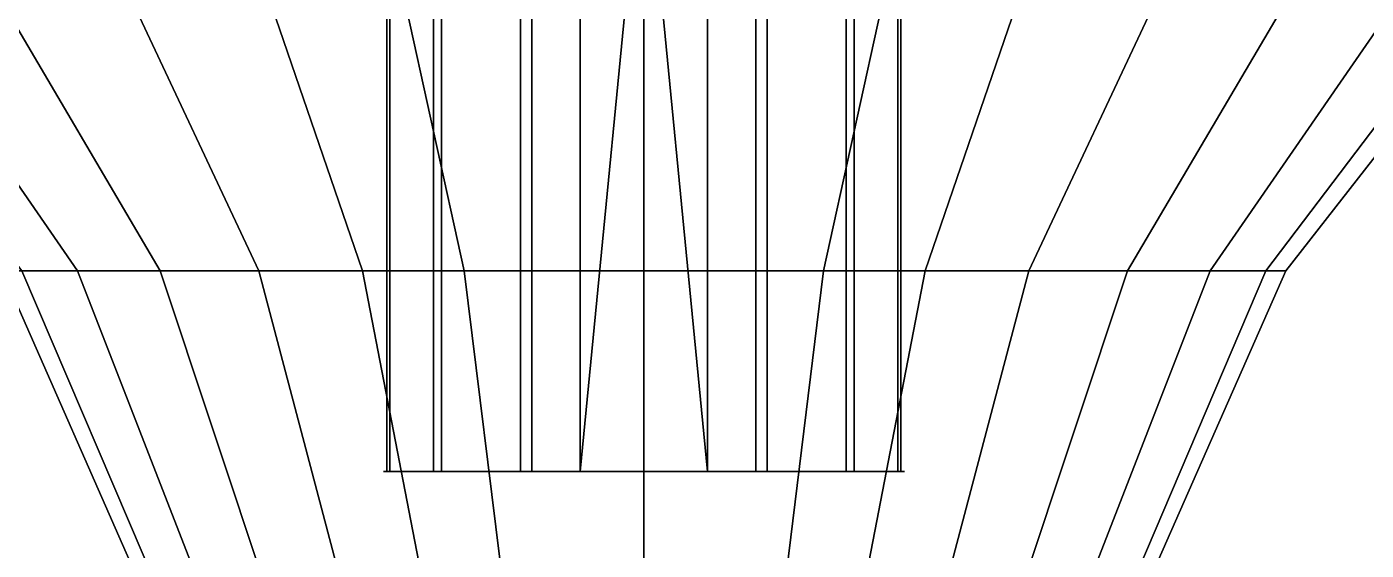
# Model space of a CAD drawing. Extents: x -16 to 16, y -20.9 to 0.1.
# Drawn here: x -4.24 to 4.96, y -10.41 to -6.81 of the extents above; entities that cross this region are included whole.
import ezdxf

# ---------------------------------------------------------------- set-up
doc = ezdxf.new("R2010")
doc.units = 0
doc.header["$MEASUREMENT"] = 0
doc.layers.add('PUXADOR', color=7, linetype='CONTINUOUS')

msp = doc.modelspace()

# ---------------------------------------------------------------- linework, layer by layer
at = {"layer": 'PUXADOR'}
for points in [[(-1.7654, -0.8681, 0.3512), (-1.7654, -9.8681, 0.3512), (-1.7461, -9.8681, -0.4374), (-1.7461, -0.8681, -0.4374)], [(-1.4458, -0.8681, 1.0723), (-1.4458, -9.8681, 1.0723), (-1.7654, -9.8681, 0.3512), (-1.7654, -0.8681, 0.3512)], [(-1.7461, -0.8681, -0.4374), (-1.7461, -9.8681, -0.4374), (-1.3914, -9.8681, -1.1419), (-1.3914, -0.8681, -1.1419)], [(-0.8485, -0.8681, 1.5875), (-0.8485, -9.8681, 1.5875), (-1.4458, -9.8681, 1.0723), (-1.4458, -0.8681, 1.0723)], [(-1.3914, -0.8681, -1.1419), (-1.3914, -9.8681, -1.1419), (-0.7696, -9.8681, -1.6272), (-0.7696, -0.8681, -1.6272)], [(-0.4374, -0.8681, 1.7461), (-0.4374, -9.8681, 1.7461), (-0.8485, -9.8681, 1.5875), (-0.8485, -0.8681, 1.5875)], [(-0.7696, -0.8681, -1.6272), (-0.7696, -9.8681, -1.6272), (0, -9.8681, -1.8), (0, -0.8681, -1.8)], [(-0.4374, -9.8681, 1.7461), (-0.4374, -0.8681, 1.7461), (0, -5.3681, 1.8)], [(0, -0.8681, -1.8), (0, -9.8681, -1.8), (0.7696, -9.8681, -1.6272), (0.7696, -0.8681, -1.6272)], [(0.4374, -9.8681, 1.7461), (0, -5.3681, 1.8), (0.4374, -0.8681, 1.7461)], [(0.8485, -0.8681, 1.5875), (0.8485, -9.8681, 1.5875), (0.4374, -9.8681, 1.7461), (0.4374, -0.8681, 1.7461)], [(0.7696, -0.8681, -1.6272), (0.7696, -9.8681, -1.6272), (1.3914, -9.8681, -1.1419), (1.3914, -0.8681, -1.1419)], [(1.4458, -0.8681, 1.0723), (1.4458, -9.8681, 1.0723), (0.8485, -9.8681, 1.5875), (0.8485, -0.8681, 1.5875)], [(1.3914, -0.8681, -1.1419), (1.3914, -9.8681, -1.1419), (1.7461, -9.8681, -0.4374), (1.7461, -0.8681, -0.4374)], [(1.7654, -0.8681, 0.3512), (1.7654, -9.8681, 0.3512), (1.4458, -9.8681, 1.0723), (1.4458, -0.8681, 1.0723)], [(1.7461, -0.8681, -0.4374), (1.7461, -9.8681, -0.4374), (1.7654, -9.8681, 0.3512), (1.7654, -0.8681, 0.3512)], [(0, -5.3681, 1.8), (0, -9.8681, 1.8), (-0.4374, -9.8681, 1.7461)], [(0, -5.3681, 1.8), (0.4374, -9.8681, 1.7461), (0, -9.8681, 1.8)], [(-4.2749, -8.4887, -1.0857), (-5.7133, -6.5915, -1.451), (-5.2012, -6.5915, -2.774), (-3.8917, -8.4887, -2.0756)], [(-3.8917, -8.4887, 2.0756), (-5.2012, -6.5915, 2.774), (-5.7133, -6.5915, 1.451), (-4.2749, -8.4887, 1.0857)], [(-3.8917, -8.4887, -2.0756), (-5.2012, -6.5915, -2.774), (-4.4412, -6.5915, -3.876), (-3.3231, -8.4887, -2.9001)], [(-3.3231, -8.4887, 2.9001), (-4.4412, -6.5915, 3.876), (-5.2012, -6.5915, 2.774), (-3.8917, -8.4887, 2.0756)], [(-3.3231, -8.4887, -2.9001), (-4.4412, -6.5915, -3.876), (-3.5368, -6.5915, -4.7158), (-2.6464, -8.4887, -3.5285)], [(-2.6464, -8.4887, 3.5285), (-3.5368, -6.5915, 4.7158), (-4.4412, -6.5915, 3.876), (-3.3231, -8.4887, 2.9001)], [(-2.6464, -8.4887, -3.5285), (-3.5368, -6.5915, -4.7158), (-2.5831, -6.5915, -5.2986), (-1.9327, -8.4887, -3.9646)], [(-1.9327, -8.4887, 3.9646), (-2.5831, -6.5915, 5.2986), (-3.5368, -6.5915, 4.7158), (-2.6464, -8.4887, 3.5285)], [(-1.9327, -8.4887, -3.9646), (-2.5831, -6.5915, -5.2986), (-1.6505, -6.5915, -5.6589), (-1.235, -8.4887, -4.2342)], [(-1.235, -8.4887, 4.2342), (-1.6505, -6.5915, 5.6589), (-2.5831, -6.5915, 5.2986), (-1.9327, -8.4887, 3.9646)], [(-1.235, -8.4887, -4.2342), (-1.6505, -6.5915, -5.6589), (0, -6.5915, -5.8947), (0, -8.4887, -4.4106)], [(0, -8.4887, 4.4106), (0, -6.5915, 5.8947), (-1.6505, -6.5915, 5.6589), (-1.235, -8.4887, 4.2342)], [(1.235, -8.4887, 4.2342), (1.6505, -6.5915, 5.6589), (0, -6.5915, 5.8947), (0, -8.4887, 4.4106)], [(0, -8.4887, -4.4106), (0, -6.5915, -5.8947), (1.6505, -6.5915, -5.6589), (1.235, -8.4887, -4.2342)], [(1.9327, -8.4887, 3.9646), (2.5831, -6.5915, 5.2986), (1.6505, -6.5915, 5.6589), (1.235, -8.4887, 4.2342)], [(1.235, -8.4887, -4.2342), (1.6505, -6.5915, -5.6589), (2.5831, -6.5915, -5.2986), (1.9327, -8.4887, -3.9646)], [(2.6464, -8.4887, 3.5285), (3.5368, -6.5915, 4.7158), (2.5831, -6.5915, 5.2986), (1.9327, -8.4887, 3.9646)], [(1.9327, -8.4887, -3.9646), (2.5831, -6.5915, -5.2986), (3.5368, -6.5915, -4.7158), (2.6464, -8.4887, -3.5285)], [(3.3231, -8.4887, 2.9001), (4.4412, -6.5915, 3.876), (3.5368, -6.5915, 4.7158), (2.6464, -8.4887, 3.5285)], [(2.6464, -8.4887, -3.5285), (3.5368, -6.5915, -4.7158), (4.4412, -6.5915, -3.876), (3.3231, -8.4887, -2.9001)], [(3.8917, -8.4887, 2.0756), (5.2012, -6.5915, 2.774), (4.4412, -6.5915, 3.876), (3.3231, -8.4887, 2.9001)], [(3.3231, -8.4887, -2.9001), (4.4412, -6.5915, -3.876), (5.2012, -6.5915, -2.774), (3.8917, -8.4887, -2.0756)], [(4.2749, -8.4887, 1.0857), (5.7133, -6.5915, 1.451), (5.2012, -6.5915, 2.774), (3.8917, -8.4887, 2.0756)], [(3.8917, -8.4887, -2.0756), (5.2012, -6.5915, -2.774), (5.7133, -6.5915, -1.451), (4.2749, -8.4887, -1.0857)], [(4.4106, -8.4887), (5.8947, -6.5915), (5.7133, -6.5915, 1.451), (4.2749, -8.4887, 1.0857)], [(4.2749, -8.4887, -1.0857), (5.7133, -6.5915, -1.451), (5.8947, -6.5915), (4.4106, -8.4887)], [(-3.4399, -10.6931), (-4.4106, -8.4887), (-4.2749, -8.4887, -1.0857), (-3.334, -10.6931, -0.8467)], [(-3.334, -10.6931, 0.8467), (-4.2749, -8.4887, 1.0857), (-4.4106, -8.4887), (-3.4399, -10.6931)], [(-3.334, -10.6931, -0.8467), (-4.2749, -8.4887, -1.0857), (-3.8917, -8.4887, -2.0756), (-3.0352, -10.6931, -1.6188)], [(-3.0352, -10.6931, 1.6188), (-3.8917, -8.4887, 2.0756), (-4.2749, -8.4887, 1.0857), (-3.334, -10.6931, 0.8467)], [(-3.0352, -10.6931, -1.6188), (-3.8917, -8.4887, -2.0756), (-3.3231, -8.4887, -2.9001), (-2.5917, -10.6931, -2.2618)], [(-2.5917, -10.6931, 2.2618), (-3.3231, -8.4887, 2.9001), (-3.8917, -8.4887, 2.0756), (-3.0352, -10.6931, 1.6188)], [(-2.5917, -10.6931, -2.2618), (-3.3231, -8.4887, -2.9001), (-2.6464, -8.4887, -3.5285), (-2.0639, -10.6931, -2.7519)], [(-2.0639, -10.6931, 2.7519), (-2.6464, -8.4887, 3.5285), (-3.3231, -8.4887, 2.9001), (-2.5917, -10.6931, 2.2618)], [(-2.0639, -10.6931, -2.7519), (-2.6464, -8.4887, -3.5285), (-1.9327, -8.4887, -3.9646), (-1.5074, -10.6931, -3.092)], [(-1.5074, -10.6931, 3.092), (-1.9327, -8.4887, 3.9646), (-2.6464, -8.4887, 3.5285), (-2.0639, -10.6931, 2.7519)], [(-1.5074, -10.6931, -3.092), (-1.9327, -8.4887, -3.9646), (-1.235, -8.4887, -4.2342), (-0.9632, -10.6931, -3.3023)], [(-0.9632, -10.6931, 3.3023), (-1.235, -8.4887, 4.2342), (-1.9327, -8.4887, 3.9646), (-1.5074, -10.6931, 3.092)], [(-0.9632, -10.6931, -3.3023), (-1.235, -8.4887, -4.2342), (0, -8.4887, -4.4106), (0, -10.6931, -3.4399)], [(0, -10.6931, 3.4399), (0, -8.4887, 4.4106), (-1.235, -8.4887, 4.2342), (-0.9632, -10.6931, 3.3023)], [(0.9632, -10.6931, 3.3023), (1.235, -8.4887, 4.2342), (0, -8.4887, 4.4106), (0, -10.6931, 3.4399)], [(0, -10.6931, -3.4399), (0, -8.4887, -4.4106), (1.235, -8.4887, -4.2342), (0.9632, -10.6931, -3.3023)], [(1.5074, -10.6931, 3.092), (1.9327, -8.4887, 3.9646), (1.235, -8.4887, 4.2342), (0.9632, -10.6931, 3.3023)], [(0.9632, -10.6931, -3.3023), (1.235, -8.4887, -4.2342), (1.9327, -8.4887, -3.9646), (1.5074, -10.6931, -3.092)], [(2.0639, -10.6931, 2.7519), (2.6464, -8.4887, 3.5285), (1.9327, -8.4887, 3.9646), (1.5074, -10.6931, 3.092)], [(1.5074, -10.6931, -3.092), (1.9327, -8.4887, -3.9646), (2.6464, -8.4887, -3.5285), (2.0639, -10.6931, -2.7519)], [(2.5917, -10.6931, 2.2618), (3.3231, -8.4887, 2.9001), (2.6464, -8.4887, 3.5285), (2.0639, -10.6931, 2.7519)], [(2.0639, -10.6931, -2.7519), (2.6464, -8.4887, -3.5285), (3.3231, -8.4887, -2.9001), (2.5917, -10.6931, -2.2618)], [(3.0352, -10.6931, 1.6188), (3.8917, -8.4887, 2.0756), (3.3231, -8.4887, 2.9001), (2.5917, -10.6931, 2.2618)], [(2.5917, -10.6931, -2.2618), (3.3231, -8.4887, -2.9001), (3.8917, -8.4887, -2.0756), (3.0352, -10.6931, -1.6188)], [(3.334, -10.6931, 0.8467), (4.2749, -8.4887, 1.0857), (3.8917, -8.4887, 2.0756), (3.0352, -10.6931, 1.6188)], [(3.0352, -10.6931, -1.6188), (3.8917, -8.4887, -2.0756), (4.2749, -8.4887, -1.0857), (3.334, -10.6931, -0.8467)], [(3.4399, -10.6931), (4.4106, -8.4887), (4.2749, -8.4887, 1.0857), (3.334, -10.6931, 0.8467)], [(3.334, -10.6931, -0.8467), (4.2749, -8.4887, -1.0857), (4.4106, -8.4887), (3.4399, -10.6931)], [(-1.3011, -9.8681, 0.2602), (-1.7901, -9.8681, 0.1882), (-1.7119, -9.8681, 0.5562)], [(-1.3011, -9.8681, -0.2602), (-1.7901, -9.8681, 0.1882), (-1.3011, -9.8681, 0.2602)], [(-1.7901, -9.8681, -0.1882), (-1.3011, -9.8681, -0.2602), (-1.7119, -9.8681, -0.5562)], [(-1.3011, -9.8681, -0.2602), (-1.7901, -9.8681, -0.1882), (-1.7901, -9.8681, 0.1882)], [(-1.7119, -9.8681, 0.5562), (-1.3011, -9.8681, 0.7807), (-1.3011, -9.8681, 0.2602)], [(-1.3011, -9.8681, 0.7807), (-1.7119, -9.8681, 0.5562), (-1.5588, -9.8681, 0.9)], [(-1.7119, -9.8681, -0.5562), (-1.3011, -9.8681, -0.2602), (-1.3011, -9.8681, -0.7807)], [(-1.5588, -9.8681, -0.9), (-1.7119, -9.8681, -0.5562), (-1.3011, -9.8681, -0.7807)], [(-1.5588, -9.8681, 0.9), (-1.3377, -9.8681, 1.2044), (-1.3011, -9.8681, 0.7807)], [(-1.3377, -9.8681, -1.2044), (-1.5588, -9.8681, -0.9), (-1.3011, -9.8681, -0.7807)], [(-1.3377, -9.8681, 1.2044), (-1.058, -9.8681, 1.4562), (-0.7807, -9.8681, 1.3011)], [(-1.3377, -9.8681, 1.2044), (-0.7807, -9.8681, 0.7807), (-1.3011, -9.8681, 0.7807)], [(-0.7807, -9.8681, 1.3011), (-0.7807, -9.8681, 0.7807), (-1.3377, -9.8681, 1.2044)], [(-1.3377, -9.8681, -1.2044), (-1.3011, -9.8681, -0.7807), (-0.7807, -9.8681, -0.7807)], [(-1.058, -9.8681, -1.4562), (-1.3377, -9.8681, -1.2044), (-0.7807, -9.8681, -1.3011)], [(-0.7807, -9.8681, -1.3011), (-1.3377, -9.8681, -1.2044), (-0.7807, -9.8681, -0.7807)], [(-1.3011, -9.8681, 0.2602), (-1.3011, -9.8681, 0.7807), (-0.7807, -9.8681, 0.7807), (-0.7807, -9.8681, 0.2602)], [(-1.3011, -9.8681, -0.2602), (-1.3011, -9.8681, 0.2602), (-0.7807, -9.8681, 0.2602), (-0.7807, -9.8681, -0.2602)], [(-1.3011, -9.8681, -0.7807), (-1.3011, -9.8681, -0.2602), (-0.7807, -9.8681, -0.2602), (-0.7807, -9.8681, -0.7807)], [(-1.058, -9.8681, 1.4562), (-0.7321, -9.8681, 1.6444), (-0.7807, -9.8681, 1.3011)], [(-0.7807, -9.8681, -1.3011), (-0.7321, -9.8681, -1.6444), (-1.058, -9.8681, -1.4562)], [(-0.7807, -9.8681, 0.7807), (-0.7807, -9.8681, 1.3011), (-0.2602, -9.8681, 1.3011), (-0.2602, -9.8681, 0.7807)], [(-0.7807, -9.8681, 0.2602), (-0.7807, -9.8681, 0.7807), (-0.2602, -9.8681, 0.7807), (-0.2602, -9.8681, 0.2602)], [(-0.7807, -9.8681, -0.2602), (-0.7807, -9.8681, 0.2602), (-0.2602, -9.8681, 0.2602), (-0.2602, -9.8681, -0.2602)], [(-0.7807, -9.8681, -0.7807), (-0.7807, -9.8681, -0.2602), (-0.2602, -9.8681, -0.2602), (-0.2602, -9.8681, -0.7807)], [(-0.7807, -9.8681, -1.3011), (-0.7807, -9.8681, -0.7807), (-0.2602, -9.8681, -0.7807), (-0.2602, -9.8681, -1.3011)], [(-0.2602, -9.8681, 1.3011), (-0.7807, -9.8681, 1.3011), (-0.7321, -9.8681, 1.6444)], [(-0.7321, -9.8681, -1.6444), (-0.7807, -9.8681, -1.3011), (-0.2602, -9.8681, -1.3011)], [(-0.7321, -9.8681, 1.6444), (-0.3742, -9.8681, 1.7607), (-0.2602, -9.8681, 1.3011)], [(-0.7321, -9.8681, -1.6444), (-0.2602, -9.8681, -1.3011), (-0.3742, -9.8681, -1.7607)], [(-0.3742, -9.8681, 1.7607), (0, -9.8681, 1.8), (-0.2602, -9.8681, 1.3011)], [(-0.3742, -9.8681, -1.7607), (-0.2602, -9.8681, -1.3011), (0, -9.8681, -1.8)], [(-0.2602, -9.8681, 0.7807), (-0.2602, -9.8681, 1.3011), (0.2602, -9.8681, 1.3011), (0.2602, -9.8681, 0.7807)], [(-0.2602, -9.8681, 0.2602), (-0.2602, -9.8681, 0.7807), (0.2602, -9.8681, 0.7807), (0.2602, -9.8681, 0.2602)], [(-0.2602, -9.8681, -0.2602), (-0.2602, -9.8681, 0.2602), (0.2602, -9.8681, 0.2602), (0.2602, -9.8681, -0.2602)], [(-0.2602, -9.8681, -0.7807), (-0.2602, -9.8681, -0.2602), (0.2602, -9.8681, -0.2602), (0.2602, -9.8681, -0.7807)], [(-0.2602, -9.8681, -1.3011), (-0.2602, -9.8681, -0.7807), (0.2602, -9.8681, -0.7807), (0.2602, -9.8681, -1.3011)], [(0.2602, -9.8681, 1.3011), (-0.2602, -9.8681, 1.3011), (0, -9.8681, 1.8)], [(0.2602, -9.8681, -1.3011), (0, -9.8681, -1.8), (-0.2602, -9.8681, -1.3011)], [(0, -9.8681, 1.8), (0.3742, -9.8681, 1.7607), (0.2602, -9.8681, 1.3011)], [(0, -9.8681, -1.8), (0.2602, -9.8681, -1.3011), (0.3742, -9.8681, -1.7607)], [(0.2602, -9.8681, 0.7807), (0.2602, -9.8681, 1.3011), (0.7807, -9.8681, 1.3011), (0.7807, -9.8681, 0.7807)], [(0.2602, -9.8681, 0.2602), (0.2602, -9.8681, 0.7807), (0.7807, -9.8681, 0.7807), (0.7807, -9.8681, 0.2602)], [(0.2602, -9.8681, -0.2602), (0.2602, -9.8681, 0.2602), (0.7807, -9.8681, 0.2602), (0.7807, -9.8681, -0.2602)], [(0.2602, -9.8681, -0.7807), (0.2602, -9.8681, -0.2602), (0.7807, -9.8681, -0.2602), (0.7807, -9.8681, -0.7807)], [(0.2602, -9.8681, -1.3011), (0.2602, -9.8681, -0.7807), (0.7807, -9.8681, -0.7807), (0.7807, -9.8681, -1.3011)], [(0.2602, -9.8681, 1.3011), (0.3742, -9.8681, 1.7607), (0.7321, -9.8681, 1.6444)], [(0.7807, -9.8681, 1.3011), (0.2602, -9.8681, 1.3011), (0.7321, -9.8681, 1.6444)], [(0.3742, -9.8681, -1.7607), (0.2602, -9.8681, -1.3011), (0.7321, -9.8681, -1.6444)], [(0.7807, -9.8681, -1.3011), (0.7321, -9.8681, -1.6444), (0.2602, -9.8681, -1.3011)], [(0.7321, -9.8681, 1.6444), (1.058, -9.8681, 1.4562), (0.7807, -9.8681, 1.3011)], [(0.7321, -9.8681, -1.6444), (0.7807, -9.8681, -1.3011), (1.058, -9.8681, -1.4562)], [(0.7807, -9.8681, 0.2602), (0.7807, -9.8681, 0.7807), (1.3011, -9.8681, 0.7807), (1.3011, -9.8681, 0.2602)], [(0.7807, -9.8681, -0.2602), (0.7807, -9.8681, 0.2602), (1.3011, -9.8681, 0.2602), (1.3011, -9.8681, -0.2602)], [(0.7807, -9.8681, -0.7807), (0.7807, -9.8681, -0.2602), (1.3011, -9.8681, -0.2602), (1.3011, -9.8681, -0.7807)], [(0.7807, -9.8681, 1.3011), (1.058, -9.8681, 1.4562), (1.3377, -9.8681, 1.2044)], [(0.7807, -9.8681, 0.7807), (0.7807, -9.8681, 1.3011), (1.3377, -9.8681, 1.2044)], [(1.3011, -9.8681, 0.7807), (0.7807, -9.8681, 0.7807), (1.3377, -9.8681, 1.2044)], [(1.3011, -9.8681, -0.7807), (1.3377, -9.8681, -1.2044), (0.7807, -9.8681, -0.7807)], [(0.7807, -9.8681, -1.3011), (1.3377, -9.8681, -1.2044), (1.058, -9.8681, -1.4562)], [(1.3377, -9.8681, -1.2044), (0.7807, -9.8681, -1.3011), (0.7807, -9.8681, -0.7807)], [(1.7119, -9.8681, 0.5562), (1.3011, -9.8681, 0.7807), (1.5588, -9.8681, 0.9)], [(1.7901, -9.8681, 0.1882), (1.3011, -9.8681, 0.2602), (1.7119, -9.8681, 0.5562)], [(1.7119, -9.8681, 0.5562), (1.3011, -9.8681, 0.2602), (1.3011, -9.8681, 0.7807)], [(1.5588, -9.8681, 0.9), (1.3011, -9.8681, 0.7807), (1.3377, -9.8681, 1.2044)], [(1.7901, -9.8681, -0.1882), (1.3011, -9.8681, 0.2602), (1.7901, -9.8681, 0.1882)], [(1.7119, -9.8681, -0.5562), (1.3011, -9.8681, -0.2602), (1.7901, -9.8681, -0.1882)], [(1.5588, -9.8681, -0.9), (1.3011, -9.8681, -0.7807), (1.7119, -9.8681, -0.5562)], [(1.7119, -9.8681, -0.5562), (1.3011, -9.8681, -0.7807), (1.3011, -9.8681, -0.2602)], [(1.3377, -9.8681, -1.2044), (1.3011, -9.8681, -0.7807), (1.5588, -9.8681, -0.9)], [(1.3011, -9.8681, -0.2602), (1.3011, -9.8681, 0.2602), (1.7901, -9.8681, -0.1882)]]:
    msp.add_3dface(points, dxfattribs=at)

doc.saveas('drawing.dxf')
